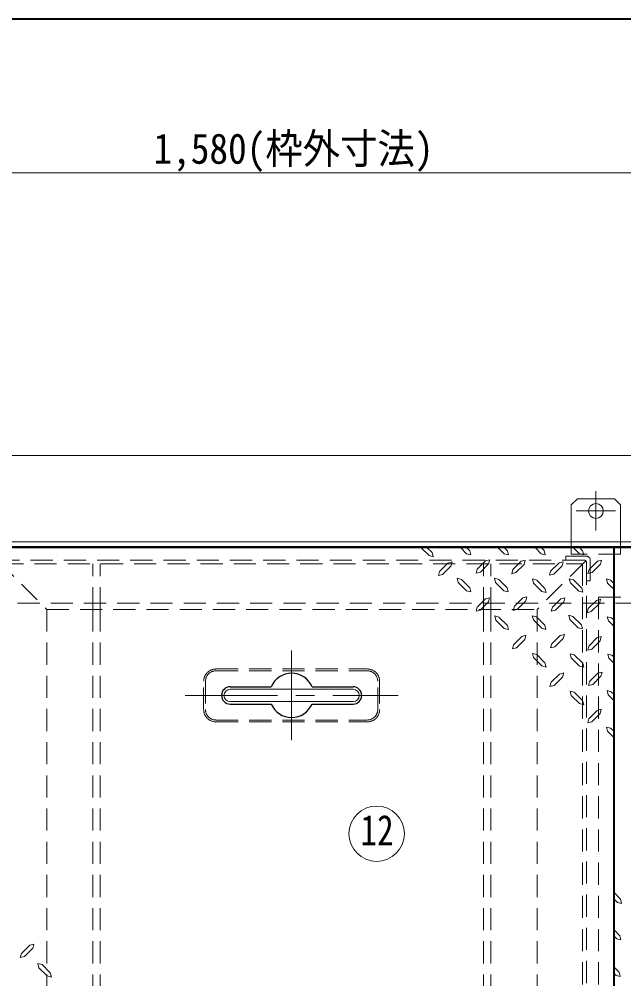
# Model space of a CAD drawing. Units: millimetres at full size, sheet at 1:15; details may follow other scales. Extents: x -3171 to 2904, y -2098 to 2117.
# Drawn here: x -1930 to -1439, y 1337 to 2117 of the extents above; entities that cross this region are included whole.
import ezdxf
from ezdxf.enums import TextEntityAlignment as Align

# ---------------------------------------------------------------- set-up
doc = ezdxf.new("R2010")
doc.units = ezdxf.units.MM
doc.header["$LTSCALE"] = 15
doc.linetypes.add('CHAIN1', pattern=[8, 5, -1, 1, -1])
doc.linetypes.add('DASHED1', pattern=[1.8, 1.2, -0.6])
doc.layers.add('0-0_ﾚｲﾔ1', color=4, linetype='Continuous', lineweight=9)
doc.styles.add('ＭＳ ゴシック', font='')
doc.styles.get('ＭＳ ゴシック').set_extended_font_data('MS Gothic')

msp = doc.modelspace()

# ---------------------------------------------------------------- linework, layer by layer
at = {"layer": '0-0_ﾚｲﾔ1', "color": 1, "lineweight": 40}
for p, q in [((2904.12, 2117.05), (-3170.88, 2117.05)), ((-1446.63, 1252.05), (-1446.63, 1687.05))]:
    msp.add_line(p, q, dxfattribs=at)
at = {"layer": '0-0_ﾚｲﾔ1'}
for p, q in [((-918.38, 1992.05), (-2498.38, 1992.05)), ((-898.38, 1762.05), (-2518.38, 1762.05)), ((-1446.38, 1727.05), (-1441.38, 1722.05)), ((-1481.38, 1722.05), (-1481.38, 1692.05)), ((-1441.38, 1722.05), (-1441.38, 1692.05)), ((-1603.44, 1687.05), (-1596.96, 1680.72)), ((-1571.24, 1687.05), (-1566.41, 1682.22)), ((-1540.69, 1687.05), (-1535.87, 1682.22)), ((-1510.5, 1687.05), (-1505.96, 1682.33)), ((-1505.64, 1687.05), (-1503.39, 1684.79)), ((-1479.49, 1687.05), (-1474.66, 1682.22)), ((-1474.56, 1687.05), (-1472.2, 1684.69)), ((-1588.5, 1667.86), (-1581.64, 1674.72)), ((-1585.92, 1665.39), (-1579.17, 1672.15)), ((-1581.64, 1674.72), (-1578.31, 1675.58)), ((-1578.31, 1675.58), (-1579.17, 1672.15)), ((-1557.84, 1669.68), (-1551.09, 1676.54)), ((-1555.27, 1667.22), (-1548.62, 1673.97)), ((-1551.09, 1676.54), (-1547.66, 1677.4)), ((-1547.66, 1677.4), (-1548.62, 1673.97)), ((-1528.79, 1669.36), (-1522.04, 1676.22)), ((-1526.33, 1666.89), (-1519.57, 1673.65)), ((-1522.04, 1676.22), (-1518.72, 1677.08)), ((-1518.72, 1677.08), (-1519.57, 1673.65)), ((-1498.14, 1668.07), (-1491.28, 1674.93)), ((-1495.56, 1665.61), (-1488.81, 1672.36)), ((-1466.94, 1669.47), (-1460.19, 1676.33)), ((-1464.48, 1667), (-1457.73, 1673.75)), ((-1588.5, 1667.86), (-1589.35, 1664.54)), ((-1585.92, 1665.39), (-1589.35, 1664.54)), ((-1557.84, 1669.68), (-1558.7, 1666.36)), ((-1555.27, 1667.22), (-1558.7, 1666.36)), ((-1528.79, 1669.36), (-1529.76, 1666.04)), ((-1526.33, 1666.89), (-1529.76, 1666.04)), ((-1498.14, 1668.07), (-1498.99, 1664.75)), ((-1495.56, 1665.61), (-1498.99, 1664.75)), ((-1466.94, 1669.47), (-1467.91, 1666.14)), ((-1464.48, 1667), (-1467.91, 1666.14)), ((-1570.7, 1661.43), (-1574.03, 1662.29)), ((-1573.17, 1658.86), (-1574.03, 1662.29)), ((-1573.17, 1658.86), (-1566.41, 1652.1)), ((-1570.7, 1661.43), (-1563.95, 1654.57)), ((-1540.37, 1661.43), (-1543.69, 1662.39)), ((-1542.83, 1658.96), (-1543.69, 1662.39)), ((-1542.83, 1658.96), (-1536.08, 1652.21)), ((-1540.37, 1661.43), (-1533.51, 1654.67)), ((-1511.96, 1658.32), (-1512.93, 1661.75)), ((-1509.5, 1660.89), (-1512.93, 1661.75)), ((-1511.96, 1658.32), (-1505.32, 1651.67)), ((-1509.5, 1660.89), (-1502.75, 1654.14)), ((-1479.59, 1661), (-1483.02, 1661.96)), ((-1482.06, 1658.53), (-1483.02, 1661.96)), ((-1482.06, 1658.53), (-1475.31, 1651.78)), ((-1479.59, 1661), (-1472.84, 1654.25)), ((-1451.83, 1658.32), (-1452.8, 1661.75)), ((-1449.37, 1660.89), (-1452.8, 1661.75)), ((-1451.83, 1658.32), (-1446.63, 1653.12)), ((-1449.37, 1660.89), (-1446.63, 1657.77)), ((-1517.54, 1647.28), (-1518.39, 1643.85)), ((-1557.84, 1638.81), (-1551.09, 1645.67)), ((-1555.37, 1636.35), (-1548.62, 1643.1)), ((-1527.61, 1639.56), (-1528.58, 1636.13)), ((-1525.15, 1637.1), (-1518.39, 1643.85)), ((-1496.74, 1638.81), (-1489.99, 1645.67)), ((-1494.17, 1636.35), (-1487.52, 1643.1)), ((-1467.59, 1637.63), (-1460.84, 1644.38)), ((-1465.12, 1635.17), (-1458.37, 1641.92)), ((-1460.84, 1644.38), (-1457.51, 1645.35)), ((-1457.51, 1645.35), (-1458.37, 1641.92)), ((-1557.84, 1638.81), (-1558.8, 1635.49)), ((-1555.37, 1636.35), (-1558.8, 1635.49)), ((-1542.62, 1628.31), (-1543.48, 1631.74)), ((-1540.15, 1630.77), (-1543.48, 1631.74)), ((-1525.15, 1637.1), (-1528.58, 1636.13)), ((-1512.18, 1628.41), (-1513.14, 1631.84)), ((-1509.71, 1630.88), (-1513.14, 1631.84)), ((-1496.74, 1638.81), (-1497.6, 1635.49)), ((-1494.17, 1636.35), (-1497.6, 1635.49)), ((-1482.49, 1628.84), (-1483.34, 1632.27)), ((-1480.02, 1631.31), (-1483.34, 1632.27)), ((-1480.02, 1631.31), (-1473.16, 1624.56)), ((-1467.59, 1637.63), (-1468.55, 1634.2)), ((-1465.12, 1635.17), (-1468.55, 1634.2)), ((-1542.62, 1628.31), (-1535.87, 1621.55)), ((-1540.15, 1630.77), (-1533.29, 1624.02)), ((-1512.18, 1628.41), (-1505.43, 1621.66)), ((-1509.71, 1630.88), (-1502.96, 1624.13)), ((-1482.49, 1628.84), (-1475.73, 1622.09)), ((-1451.19, 1627.66), (-1452.15, 1631.09)), ((-1448.72, 1630.24), (-1452.15, 1631.09)), ((-1451.19, 1627.66), (-1446.63, 1623.11)), ((-1448.72, 1630.24), (-1446.63, 1628.15)), ((-1521.5, 1615.02), (-1518.18, 1615.98)), ((-1518.18, 1615.98), (-1519.04, 1612.55)), ((-1497.17, 1609.12), (-1490.42, 1615.87)), ((-1490.42, 1615.87), (-1486.99, 1616.73)), ((-1486.99, 1616.73), (-1487.95, 1613.41)), ((-1528.26, 1608.26), (-1529.22, 1604.83)), ((-1528.26, 1608.26), (-1521.5, 1615.02)), ((-1525.79, 1605.8), (-1519.04, 1612.55)), ((-1497.17, 1609.12), (-1498.14, 1605.69)), ((-1494.71, 1606.65), (-1487.95, 1613.41)), ((-1467.16, 1607.19), (-1460.41, 1614.05)), ((-1464.59, 1604.73), (-1457.94, 1611.48)), ((-1525.79, 1605.8), (-1529.22, 1604.83)), ((-1509.5, 1600.22), (-1512.93, 1601.19)), ((-1511.96, 1597.76), (-1512.93, 1601.19)), ((-1509.5, 1600.22), (-1502.75, 1593.47)), ((-1494.71, 1606.65), (-1498.14, 1605.69)), ((-1481.42, 1597.54), (-1482.27, 1600.97)), ((-1478.95, 1600.12), (-1482.27, 1600.97)), ((-1478.95, 1600.12), (-1472.09, 1593.26)), ((-1467.16, 1607.19), (-1468.02, 1603.87)), ((-1464.59, 1604.73), (-1468.02, 1603.87)), ((-1448.29, 1599.79), (-1451.72, 1600.65)), ((-1450.87, 1597.22), (-1451.72, 1600.65)), ((-1511.96, 1597.76), (-1505.32, 1591.01)), ((-1481.42, 1597.54), (-1474.66, 1590.79)), ((-1450.87, 1597.22), (-1446.63, 1592.99)), ((-1448.29, 1599.79), (-1446.63, 1598.13)), ((-1497.71, 1577.71), (-1490.95, 1584.47)), ((-1490.95, 1584.47), (-1487.52, 1585.32)), ((-1487.52, 1585.32), (-1488.49, 1582)), ((-1466.52, 1578.36), (-1459.76, 1585.22)), ((-1459.76, 1585.22), (-1456.33, 1586.07)), ((-1456.33, 1586.07), (-1457.3, 1582.64)), ((-1497.71, 1577.71), (-1498.67, 1574.28)), ((-1495.24, 1575.25), (-1488.49, 1582)), ((-1466.52, 1578.36), (-1467.37, 1575.03)), ((-1463.94, 1575.89), (-1457.3, 1582.64)), ((-1495.24, 1575.25), (-1498.67, 1574.28)), ((-1481.42, 1567.1), (-1482.38, 1570.53)), ((-1478.95, 1569.68), (-1482.38, 1570.53)), ((-1478.95, 1569.68), (-1472.2, 1562.92)), ((-1463.94, 1575.89), (-1467.37, 1575.03)), ((-1448.83, 1570.1), (-1452.26, 1570.96)), ((-1451.3, 1567.53), (-1452.26, 1570.96)), ((-1448.83, 1570.1), (-1446.63, 1567.91)), ((-1481.42, 1567.1), (-1474.66, 1560.46)), ((-1451.3, 1567.53), (-1446.63, 1562.68)), ((-1467.16, 1548.13), (-1460.41, 1554.88)), ((-1467.16, 1548.13), (-1468.02, 1544.7)), ((-1464.59, 1545.67), (-1468.02, 1544.7)), ((-1464.59, 1545.67), (-1457.94, 1552.42)), ((-1449.37, 1540.41), (-1452.8, 1541.27)), ((-1451.83, 1537.84), (-1452.8, 1541.27)), ((-1451.83, 1537.84), (-1446.63, 1532.43)), ((-1449.37, 1540.41), (-1446.63, 1537.68)), ((-1441.43, 1401.25), (-1446.63, 1406.66)), ((-1443.9, 1398.68), (-1446.63, 1401.41)), ((-1443.9, 1398.68), (-1440.47, 1397.82)), ((-1441.43, 1401.25), (-1440.47, 1397.82)), ((-1441.97, 1371.56), (-1446.63, 1376.41)), ((-1444.44, 1368.99), (-1446.63, 1371.18)), ((-1444.44, 1368.99), (-1441.01, 1368.13)), ((-1441.97, 1371.56), (-1441.01, 1368.13)), ((-1921.52, 1363.84), (-1928.28, 1357.09)), ((-1919.06, 1361.38), (-1925.81, 1354.62)), ((-1921.52, 1363.84), (-1918.09, 1364.81)), ((-1919.06, 1361.38), (-1918.09, 1364.81)), ((-1929.24, 1353.77), (-1928.28, 1357.09)), ((-1925.81, 1354.62), (-1929.24, 1353.77)), ((-1907.27, 1338.87), (-1914.02, 1345.62)), ((-1904.8, 1341.33), (-1911.45, 1348.09)), ((-1442.4, 1341.87), (-1446.63, 1346.1)), ((-1907.27, 1338.87), (-1903.84, 1337.9)), ((-1904.8, 1341.33), (-1903.84, 1337.9)), ((-1444.97, 1339.3), (-1446.63, 1340.96)), ((-1444.97, 1339.3), (-1441.54, 1338.44)), ((-1442.4, 1341.87), (-1441.54, 1338.44))]:
    msp.add_line(p, q, dxfattribs=at)
at = {"layer": '0-0_ﾚｲﾔ1', "linetype": 'CHAIN1'}
for p, q in [((-1461.38, 1701.05), (-1461.38, 1733.05)), ((-1445.38, 1717.05), (-1477.38, 1717.05)), ((-1708.63, 1603.55), (-1708.63, 1530.55)), ((-1795.13, 1567.05), (-1622.13, 1567.05))]:
    msp.add_line(p, q, dxfattribs=at)
at = {"layer": '0-0_ﾚｲﾔ1', "color": 7, "lineweight": 18}
for p, q in [((-918.38, 1692.05), (-2498.38, 1692.05)), ((-922.38, 1688.05), (-2494.38, 1688.05)), ((-1758.63, 1572.05), (-1658.63, 1572.05)), ((-1758.63, 1562.05), (-1658.63, 1562.05))]:
    msp.add_line(p, q, dxfattribs=at)
at = {"layer": '0-0_ﾚｲﾔ1', "color": 5, "lineweight": 25}
for p, q in [((-923.13, 1687.05), (-2493.63, 1687.05)), ((-1758.63, 1574.05), (-1725.22, 1574.05)), ((-1692.05, 1574.05), (-1658.63, 1574.05)), ((-1758.63, 1560.05), (-1725.22, 1560.05)), ((-1692.05, 1560.05), (-1658.63, 1560.05))]:
    msp.add_line(p, q, dxfattribs=at)
at = {"layer": '0-0_ﾚｲﾔ1', "linetype": 'DASHED1'}
for p, q in [((-1481.38, 1692.05), (-1481.38, 1682.05)), ((-1441.38, 1692.05), (-1441.38, 1682.05)), ((-1485.93, 1680.25), (-1485.93, 1677.05)), ((-1469.13, 1680.25), (-1485.93, 1680.25)), ((-1441.38, 1682.05), (-1481.38, 1682.05)), ((-1944.63, 1674.05), (-1472.13, 1674.05)), ((-1870.13, 1637.05), (-1870.13, 1674.05)), ((-1864.13, 1637.05), (-1864.13, 1674.05)), ((-1552.63, 1637.05), (-1552.63, 1674.05)), ((-1546.63, 1637.05), (-1546.63, 1674.05)), ((-1472.13, 1674.05), (-1472.13, 1252.05)), ((-1465.93, 1677.05), (-1465.93, 1660.25)), ((-1469.13, 1660.25), (-1465.93, 1660.25)), ((-968.38, 1642.05), (-2448.38, 1642.05))]:
    msp.add_line(p, q, dxfattribs=at)
at = {"layer": '0-0_ﾚｲﾔ1', "color": 7, "linetype": 'DASHED1', "lineweight": 18}
for p, q in [((-1947.16, 1676.58), (-1907.63, 1637.05)), ((-1470.73, 1677.05), (-1946.03, 1677.05)), ((-1469.6, 1676.58), (-1509.13, 1637.05)), ((-1469.13, 1252.05), (-1469.13, 1675.45)), ((-1459.13, 1647.05), (-1434.13, 1647.05)), ((-1459.13, 1647.05), (-1459.13, 1252.05)), ((-1907.63, 1637.05), (-1509.13, 1637.05)), ((-1907.63, 1637.05), (-1907.63, 1252.05)), ((-1870.13, 1637.05), (-1870.13, 1252.05)), ((-1864.13, 1637.05), (-1864.13, 1252.05)), ((-1552.63, 1637.05), (-1552.63, 1252.05)), ((-1546.63, 1637.05), (-1546.63, 1252.05)), ((-1509.13, 1637.05), (-1509.13, 1252.05)), ((-1770.13, 1588.55), (-1647.13, 1588.55)), ((-1770.13, 1587.05), (-1647.13, 1587.05)), ((-1780.13, 1555.55), (-1780.13, 1578.55)), ((-1778.63, 1578.55), (-1778.63, 1555.55)), ((-1638.63, 1555.55), (-1638.63, 1578.55)), ((-1637.13, 1578.55), (-1637.13, 1555.55)), ((-1770.13, 1547.05), (-1647.13, 1547.05)), ((-1770.13, 1545.55), (-1647.13, 1545.55))]:
    msp.add_line(p, q, dxfattribs=at)
at = {"layer": '0-0_ﾚｲﾔ1'}
for points in [[(-1446.38, 1727.05), (-1476.38, 1727.05), (-1481.38, 1722.05)], [(-1598.36, 1687.05), (-1594.5, 1683.19), (-1593.53, 1679.76), (-1596.96, 1680.72)], [(-1566.31, 1687.05), (-1563.95, 1684.69), (-1562.98, 1681.36), (-1566.41, 1682.22)], [(-1535.65, 1687.05), (-1533.29, 1684.69), (-1532.44, 1681.26), (-1535.87, 1682.22)], [(-1503.39, 1684.79), (-1502.53, 1681.47), (-1505.96, 1682.33)], [(-1472.2, 1684.69), (-1471.23, 1681.26), (-1474.66, 1682.22)], [(-1491.28, 1674.93), (-1487.95, 1675.79), (-1488.81, 1672.36)], [(-1460.19, 1676.33), (-1456.76, 1677.18), (-1457.73, 1673.75)], [(-1533.51, 1654.67), (-1532.65, 1651.35), (-1536.08, 1652.21)], [(-1563.95, 1654.57), (-1562.98, 1651.24), (-1566.41, 1652.1)], [(-1527.61, 1639.56), (-1520.86, 1646.31), (-1517.54, 1647.28)], [(-1502.75, 1654.14), (-1501.89, 1650.71), (-1505.32, 1651.67)], [(-1472.84, 1654.25), (-1471.88, 1650.92), (-1475.31, 1651.78)], [(-1551.09, 1645.67), (-1547.76, 1646.53), (-1548.62, 1643.1)], [(-1489.99, 1645.67), (-1486.56, 1646.53), (-1487.52, 1643.1)], [(-1533.29, 1624.02), (-1532.44, 1620.7), (-1535.87, 1621.55)], [(-1502.96, 1624.13), (-1502, 1620.7), (-1505.43, 1621.66)], [(-1473.16, 1624.56), (-1472.3, 1621.13), (-1475.73, 1622.09)], [(-1460.41, 1614.05), (-1456.98, 1614.91), (-1457.94, 1611.48)], [(-1502.75, 1593.47), (-1501.89, 1590.04), (-1505.32, 1591.01)], [(-1472.09, 1593.26), (-1471.23, 1589.93), (-1474.66, 1590.79)], [(-1472.2, 1562.92), (-1471.23, 1559.49), (-1474.66, 1560.46)], [(-1460.41, 1554.88), (-1456.98, 1555.85), (-1457.94, 1552.42)], [(-1914.02, 1345.62), (-1914.88, 1349.05), (-1911.45, 1348.09)]]:
    msp.add_lwpolyline(points, dxfattribs=at)
msp.add_circle((-1461.38, 1717.05), 6, dxfattribs=at)
at = {"layer": '0-0_ﾚｲﾔ1', "color": 7, "lineweight": 18}
msp.add_circle((-1639.55, 1454.56), 22.5, dxfattribs=at)
at = {"layer": '0-0_ﾚｲﾔ1', "linetype": 'DASHED1'}
msp.add_arc((-1469.13, 1677.05), 3.2, 0, 90, dxfattribs=at)
at = {"layer": '0-0_ﾚｲﾔ1', "color": 7, "linetype": 'DASHED1', "lineweight": 18}
for centre, radius, start, end in [((-1470.73, 1675.45), 1.6, 0, 90), ((-1770.13, 1578.55), 10, 90, 180), ((-1770.13, 1578.55), 8.5, 90, 180), ((-1647.13, 1578.55), 10, 0, 90), ((-1647.13, 1578.55), 8.5, 0, 90), ((-1770.13, 1555.55), 10, 180, 270), ((-1770.13, 1555.55), 8.5, 180, 270), ((-1647.13, 1555.55), 8.5, 270, 0), ((-1647.13, 1555.55), 10, 270, 0)]:
    msp.add_arc(centre, radius, start, end, dxfattribs=at)
at = {"layer": '0-0_ﾚｲﾔ1', "color": 5, "lineweight": 25}
for centre, radius, start, end in [((-1708.63, 1567.05), 18, 22.88538, 157.11462), ((-1758.63, 1567.05), 7, 90, 270), ((-1658.63, 1567.05), 7, 270, 90), ((-1708.63, 1567.05), 18, 202.88538, 337.11462)]:
    msp.add_arc(centre, radius, start, end, dxfattribs=at)
at = {"layer": '0-0_ﾚｲﾔ1', "color": 7, "lineweight": 18}
for centre, start, end in [((-1758.63, 1567.05), 90, 270), ((-1658.63, 1567.05), 270, 90)]:
    msp.add_arc(centre, 5, start, end, dxfattribs=at)

# ---------------------------------------------------------------- texts
at = {"layer": '0-0_ﾚｲﾔ1', "color": 7, "style": 'ＭＳ ゴシック'}
for s, width, p in [('1,580(枠外寸法)', 0.9, (-1820.88, 1992.05)), ('12', 0.8, (-1652.68, 1437.68))]:
    msp.add_text(s, height=24.74, dxfattribs=dict(at, width=width)).set_placement(p, align=Align.BOTTOM_LEFT)

doc.saveas('drawing.dxf')
